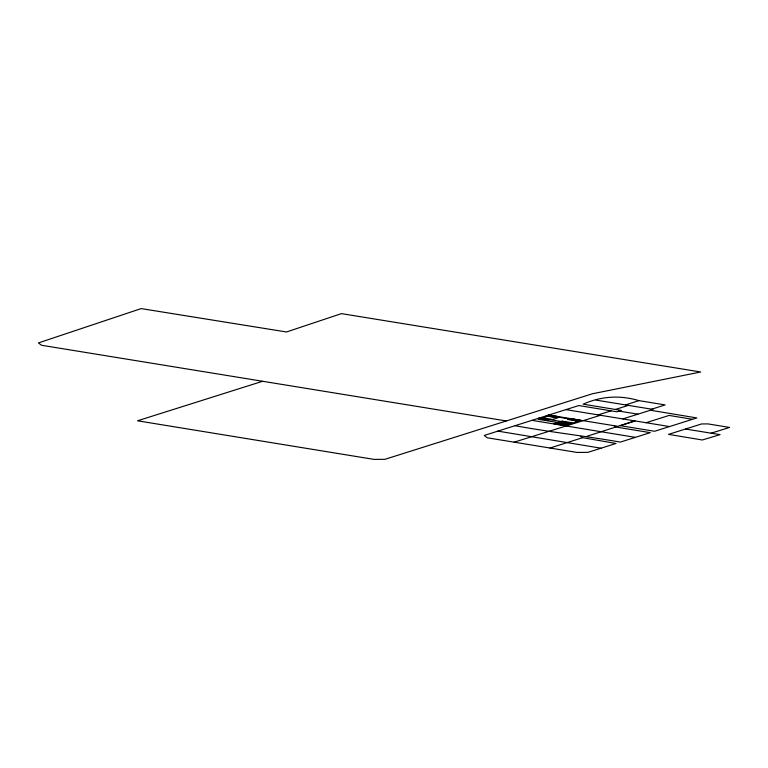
<?xml version="1.0" encoding="UTF-8"?>
<svg xmlns="http://www.w3.org/2000/svg" width="768" height="768" viewBox="0 0 768 768"><rect width="100%" height="100%" fill="white"/><g stroke="black" fill="none" stroke-linecap="round" stroke-linejoin="round"><path stroke-width="1.15" d="M586.934 436.291L615.811 427.018L650.275 432.643L620.39 442.09C585.35 436.022 550.109 432.125 515.03 425.702L484.214 435.446L487.286 437.789L577.133 452.448L587.885 452.362L616.042 443.462L582.634 437.674L580.618 436.435M625.526 404.918L638.947 400.627L665.107 404.909L651.734 409.19M515.03 425.702L578.803 405.552L616.915 411.792L621.274 410.419L583.152 404.179C601.267 396.144 619.776 394.954 638.947 400.627M550.013 448.022L582.634 437.674M646.109 422.717L669.13 415.43L692.496 419.309L696.845 417.936L650.371 410.227M548.784 415.046L617.981 426.336L635.011 420.912L620.141 425.645L654.614 431.27L692.496 419.309M685.498 429.024L720.077 434.63L702.298 439.987L668.554 434.371L701.53 423.955L707.971 423.907L729.6 427.44L711.13 433.181M262.493 381.312L137.52 420.797L374.17 459.408L384.912 459.322L592.397 393.773L700.694 371.99L341.443 313.622L286.502 331.978L141.168 308.592L38.4 342.931L41.587 345.274L506.323 420.96M598.176 414.902L611.088 410.832M615.418 409.459L628.349 405.379M514.128 442.166L600.451 415.277M622.829 418.925L653.002 409.402L596.054 400.109M557.146 416.928L555.754 417.36L548.381 416.15M550.464 419.232L547.728 420.086L537.965 418.483L540.701 417.629L552.403 419.549L557.875 417.84L546.182 415.92L548.918 415.066L558.672 416.669L555.936 417.523M572.755 419.491L571.363 419.933L578.736 421.142M497.866 431.126L601.056 448.195M619.085 411.101L637.92 414.163M565.891 409.632L669.571 426.557M541.546 418.291L571.891 423.274M559.44 422.006L569.194 423.61M556.704 422.861L566.458 424.464M531.994 420.346L635.328 437.366M614.093 425.683L615.811 427.018M549.773 415.718L538.234 419.318L568.579 424.31L580.128 420.701L549.773 415.718M562.176 421.152L553.958 423.715L563.722 425.318L571.93 422.755L562.176 421.152M570.384 418.589L567.648 419.443L577.402 421.046L580.138 420.192L570.384 418.589"/></g></svg>
